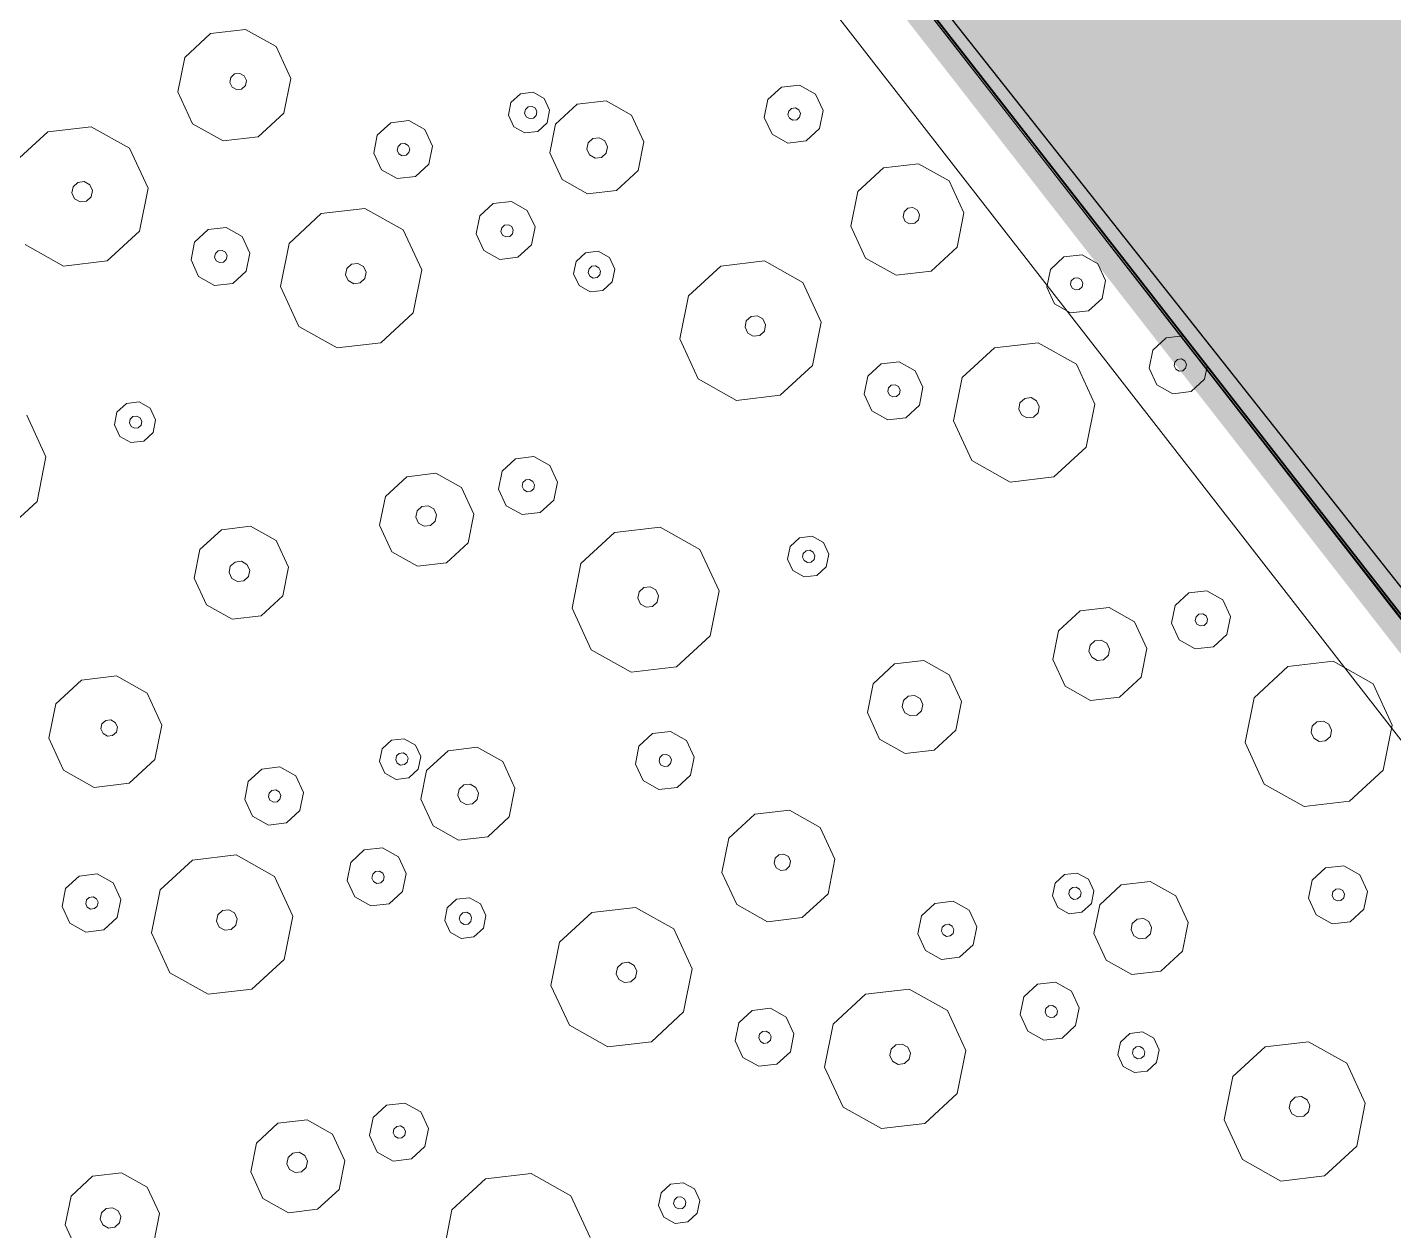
# Model space of a CAD drawing. Header units: metres. Extents: x -2858 to 512, y -1995 to 1252.
# Drawn here: x -542.13 to -538.44, y 381.156 to 384.406 of the extents above; entities that cross this region are included whole.
import ezdxf
from ezdxf.lldxf.tags import DXFTag

# ---------------------------------------------------------------- set-up
doc = ezdxf.new("R2010")
doc.units = ezdxf.units.M
for name, color, linetype in [('Calque commun', 7, 'Continuous'), ('Calque11', 7, 'Continuous'), ('Calque17', 7, 'Continuous')]:
    doc.layers.add(name, color=color, linetype=linetype)
tags = doc.linetypes.add('DASHDOT2', pattern=[0.5, 0.25, -0.125, 0, -0.125]).pattern_tags.tags
tags[10:11] = [DXFTag(74, 4), DXFTag(75, 0), DXFTag(340, '0'), DXFTag(46, 1.0), DXFTag(50, 0.0), DXFTag(44, 0.0), DXFTag(45, 0.0)]
tags[8:9] = [DXFTag(74, 4), DXFTag(75, 0), DXFTag(340, '0'), DXFTag(46, 1.0), DXFTag(50, 0.0), DXFTag(44, 0.0), DXFTag(45, 0.0)]
tags[6:7] = [DXFTag(74, 4), DXFTag(75, 0), DXFTag(340, '0'), DXFTag(46, 1.0), DXFTag(50, 0.0), DXFTag(44, 0.0), DXFTag(45, 0.0)]
tags[4:5] = [DXFTag(74, 4), DXFTag(75, 0), DXFTag(340, '0'), DXFTag(46, 1.0), DXFTag(50, 0.0), DXFTag(44, 0.0), DXFTag(45, 0.0)]
tags = doc.linetypes.add('HIDDENX2', pattern=[0.75, 0.5, -0.25]).pattern_tags.tags
tags[6:7] = [DXFTag(74, 4), DXFTag(75, 0), DXFTag(340, '0'), DXFTag(46, 1.0), DXFTag(50, 0.0), DXFTag(44, 0.0), DXFTag(45, 0.0)]
tags[4:5] = [DXFTag(74, 4), DXFTag(75, 0), DXFTag(340, '0'), DXFTag(46, 1.0), DXFTag(50, 0.0), DXFTag(44, 0.0), DXFTag(45, 0.0)]

# ---------------------------------------------------------------- blocks, each defined once
blk = doc.blocks.new('geometrebondepartleger')
at = {"layer": 'Calque commun', "color": 10, "linetype": 'DASHDOT2', "lineweight": 18, "flags": 128}
blk.add_lwpolyline([(45.2867, 98.0868), (42.9361, 93.8756), (22.4919, 69.3549), (46.896, 54.8213), (60.0219, 76.4824), (130.1549, 64.2531), (145.3143, 148.376), (109.3485, 154.881), (91.263, 130.1164), (87.3779, 124.8321), (86.3313, 123.2789), (83.8109, 118.8118), (74.9183, 102.5858), (72.6157, 98.3586), (63.0649, 85.9136), (45.1583, 97.9611)], close=True, dxfattribs=at)
at = {"layer": 'Calque11', "color": 7, "linetype": 'Continuous', "lineweight": 9}
blk.add_polyline3d([(125.0277, 35.9078, 79), (133.3383, 81.851, 79), (145.3136, 148.3761, 79)], dxfattribs=at)
at = {"layer": 'Calque17', "color": 1, "linetype": 'Continuous', "lineweight": 9}
for points in [[(125.174, 36.6886, 79), (126.5286, 44.1348, 79), (125.0378, 35.9435, 79), (126.4161, 43.4883, 79), (128.681, 56.0642, 79), (129.9759, 63.1341, 79), (132.1933, 75.6042, 79), (133.3383, 81.851, 79), (135.2222, 92.3412, 79), (136.4776, 99.3268, 79), (138.1727, 108.7115, 79), (140.4846, 121.4626, 79), (141.0933, 124.9318, 79)], [(125.3707, 36.6528, 79), (126.7254, 44.0992, 79), (125.2346, 35.9078, 79), (126.6129, 43.4526, 79), (128.8778, 56.0285, 79), (130.1727, 63.0986, 79), (132.3901, 75.5687, 79), (133.5351, 81.8153, 79), (135.4191, 92.3058, 79), (136.6745, 99.2914, 79), (138.3695, 108.676, 79), (140.6815, 121.4274, 79), (141.2903, 124.8972, 79)]]:
    blk.add_polyline3d(points, dxfattribs=at)
blk = doc.blocks.new('pattern')
at = {"layer": 'Calque commun', "color": 54, "linetype": 'Continuous', "lineweight": 9}
for p, q in [((69.4401, 100.7307), (69.5423, 100.7911)), ((69.5423, 100.7911), (69.6604, 100.7798)), ((69.6604, 100.7798), (69.7493, 100.7013)), ((69.3929, 100.6219), (69.4401, 100.7307)), ((69.7493, 100.7013), (69.7751, 100.5855)), ((69.4187, 100.5061), (69.3929, 100.6219)), ((69.5381, 100.6077), (69.545, 100.6235)), ((69.5419, 100.5908), (69.5381, 100.6077)), ((69.545, 100.6235), (69.5599, 100.6323)), ((69.5599, 100.6323), (69.5772, 100.6307)), ((69.5772, 100.6307), (69.5901, 100.6192)), ((69.5939, 100.6024), (69.587, 100.5865)), ((69.5901, 100.6192), (69.5939, 100.6024)), ((69.5549, 100.5793), (69.5419, 100.5908)), ((69.5721, 100.5777), (69.5549, 100.5793)), ((69.587, 100.5865), (69.5721, 100.5777)), ((69.7751, 100.5855), (69.7279, 100.4766)), ((69.5076, 100.4275), (69.4187, 100.5061)), ((69.7279, 100.4766), (69.6257, 100.4163)), ((69.6257, 100.4163), (69.5076, 100.4275)), ((69.0104, 100.3534), (69.053, 100.3785)), ((69.053, 100.3785), (69.1022, 100.3738)), ((68.9907, 100.308), (69.0104, 100.3534)), ((69.1022, 100.3738), (69.1393, 100.3411)), ((69.1393, 100.3411), (69.15, 100.2928)), ((69.0015, 100.2598), (68.9907, 100.308)), ((69.0529, 100.3029), (69.0571, 100.3124)), ((69.0552, 100.2928), (69.0529, 100.3029)), ((69.0571, 100.3124), (69.066, 100.3177)), ((69.066, 100.3177), (69.0763, 100.3167)), ((69.0763, 100.3167), (69.0841, 100.3098)), ((69.0841, 100.3098), (69.0864, 100.2997)), ((69.063, 100.2859), (69.0552, 100.2928)), ((69.0733, 100.2849), (69.063, 100.2859)), ((69.0823, 100.2902), (69.0733, 100.2849)), ((69.0864, 100.2997), (69.0823, 100.2902)), ((69.15, 100.2928), (69.1304, 100.2475)), ((69.0386, 100.227), (69.0015, 100.2598)), ((69.1304, 100.2475), (69.0878, 100.2223)), ((69.7047, 100.2198), (69.7345, 100.2374)), ((69.7345, 100.2374), (69.769, 100.2341)), ((69.769, 100.2341), (69.7949, 100.2112)), ((69.0878, 100.2223), (69.0386, 100.227)), ((69.691, 100.1881), (69.7047, 100.2198)), ((69.7304, 100.1853), (69.7345, 100.1948)), ((69.7345, 100.1948), (69.7435, 100.2001)), ((69.7435, 100.2001), (69.7538, 100.1991)), ((69.7538, 100.1991), (69.7616, 100.1922)), ((69.7616, 100.1922), (69.7639, 100.1821)), ((69.7949, 100.2112), (69.8025, 100.1774)), ((68.6314, 100.1042), (68.7378, 100.167)), ((68.7378, 100.167), (68.8609, 100.1553)), ((68.8609, 100.1553), (68.9535, 100.0735)), ((69.6985, 100.1543), (69.691, 100.1881)), ((69.7244, 100.1314), (69.6985, 100.1543)), ((69.7327, 100.1752), (69.7304, 100.1853)), ((69.7404, 100.1683), (69.7327, 100.1752)), ((69.7508, 100.1673), (69.7404, 100.1683)), ((69.7597, 100.1726), (69.7508, 100.1673)), ((69.7639, 100.1821), (69.7597, 100.1726)), ((69.8025, 100.1774), (69.7887, 100.1457)), ((69.7589, 100.1281), (69.7244, 100.1314)), ((69.7887, 100.1457), (69.7589, 100.1281)), ((68.5822, 99.9908), (68.6314, 100.1042)), ((69.396, 100.0488), (69.4641, 100.089)), ((69.4641, 100.089), (69.5429, 100.0815)), ((69.5429, 100.0815), (69.6022, 100.0291)), ((68.9535, 100.0735), (68.9804, 99.9529)), ((69.3645, 99.9762), (69.396, 100.0488)), ((69.6022, 100.0291), (69.6194, 99.9519)), ((69.7637, 99.9831), (69.8063, 100.0083)), ((69.8063, 100.0083), (69.8555, 100.0036)), ((68.6091, 99.8701), (68.5822, 99.9908)), ((68.7434, 99.9751), (68.7503, 99.9909)), ((68.7472, 99.9582), (68.7434, 99.9751)), ((68.7503, 99.9909), (68.7652, 99.9997)), ((68.7652, 99.9997), (68.7824, 99.9981)), ((68.7824, 99.9981), (68.7954, 99.9866)), ((68.7992, 99.9697), (68.7923, 99.9539)), ((68.7954, 99.9866), (68.7992, 99.9697)), ((69.3817, 99.899), (69.3645, 99.9762)), ((69.4648, 99.9685), (69.4716, 99.9844)), ((69.4716, 99.9844), (69.4866, 99.9932)), ((69.4866, 99.9932), (69.5038, 99.9915)), ((69.5038, 99.9915), (69.5168, 99.9801)), ((69.5168, 99.9801), (69.5205, 99.9632)), ((69.7441, 99.9378), (69.7637, 99.9831)), ((69.8555, 100.0036), (69.8926, 99.9708)), ((69.8926, 99.9708), (69.9033, 99.9226)), ((68.7602, 99.9467), (68.7472, 99.9582)), ((68.7774, 99.9451), (68.7602, 99.9467)), ((68.7923, 99.9539), (68.7774, 99.9451)), ((68.9804, 99.9529), (68.9312, 99.8394)), ((69.4685, 99.9516), (69.4648, 99.9685)), ((69.4815, 99.9402), (69.4685, 99.9516)), ((69.4987, 99.9385), (69.4815, 99.9402)), ((69.5136, 99.9473), (69.4987, 99.9385)), ((69.5205, 99.9632), (69.5136, 99.9473)), ((69.6194, 99.9519), (69.5879, 99.8793)), ((69.7548, 99.8895), (69.7441, 99.9378)), ((69.805, 99.9356), (69.8091, 99.9451)), ((69.8072, 99.9254), (69.805, 99.9356)), ((69.8091, 99.9451), (69.818, 99.9504)), ((69.818, 99.9504), (69.8284, 99.9494)), ((69.8284, 99.9494), (69.8362, 99.9425)), ((69.8362, 99.9425), (69.8384, 99.9324)), ((69.441, 99.8466), (69.3817, 99.899)), ((69.815, 99.9186), (69.8072, 99.9254)), ((69.8253, 99.9176), (69.815, 99.9186)), ((69.8343, 99.9229), (69.8253, 99.9176)), ((69.8384, 99.9324), (69.8343, 99.9229)), ((69.9033, 99.9226), (69.8837, 99.8772)), ((68.7017, 99.7883), (68.6091, 99.8701)), ((69.5879, 99.8793), (69.5198, 99.8391)), ((69.7919, 99.8568), (69.7548, 99.8895)), ((69.8837, 99.8772), (69.8411, 99.8521)), ((70.0541, 99.8323), (70.1563, 99.8927)), ((70.1563, 99.8927), (70.2744, 99.8814)), ((70.2744, 99.8814), (70.3634, 99.8029)), ((68.9312, 99.8394), (68.8248, 99.7766)), ((69.5198, 99.8391), (69.441, 99.8466)), ((69.8411, 99.8521), (69.7919, 99.8568)), ((70.0069, 99.7235), (70.0541, 99.8323)), ((68.8248, 99.7766), (68.7017, 99.7883)), ((69.4886, 99.7705), (69.5023, 99.8023)), ((69.5023, 99.8023), (69.5321, 99.8199)), ((69.5283, 99.7797), (69.5373, 99.785)), ((69.5321, 99.8199), (69.5666, 99.8166)), ((69.5373, 99.785), (69.5476, 99.784)), ((69.5666, 99.8166), (69.5925, 99.7937)), ((69.5925, 99.7937), (69.6001, 99.7599)), ((70.3634, 99.8029), (70.3892, 99.687)), ((69.4961, 99.7367), (69.4886, 99.7705)), ((69.5242, 99.7702), (69.5283, 99.7797)), ((69.5265, 99.76), (69.5242, 99.7702)), ((69.5343, 99.7532), (69.5265, 99.76)), ((69.5446, 99.7522), (69.5343, 99.7532)), ((69.5535, 99.7574), (69.5446, 99.7522)), ((69.5476, 99.784), (69.5554, 99.7771)), ((69.5577, 99.767), (69.5535, 99.7574)), ((69.5554, 99.7771), (69.5577, 99.767)), ((69.6001, 99.7599), (69.5863, 99.7282)), ((69.522, 99.7138), (69.4961, 99.7367)), ((69.5565, 99.7106), (69.522, 99.7138)), ((69.5863, 99.7282), (69.5565, 99.7106)), ((70.0327, 99.6076), (70.0069, 99.7235)), ((70.1522, 99.7093), (70.1591, 99.7251)), ((70.1591, 99.7251), (70.174, 99.7339)), ((70.174, 99.7339), (70.1912, 99.7323)), ((70.1912, 99.7323), (70.2042, 99.7208)), ((70.2042, 99.7208), (70.2079, 99.7039)), ((70.156, 99.6924), (70.1522, 99.7093)), ((70.1689, 99.6809), (70.156, 99.6924)), ((70.1861, 99.6793), (70.1689, 99.6809)), ((70.2011, 99.6881), (70.1861, 99.6793)), ((70.2079, 99.7039), (70.2011, 99.6881)), ((70.3892, 99.687), (70.342, 99.5782)), ((69.7857, 99.6313), (69.8282, 99.6564)), ((69.8282, 99.6564), (69.8774, 99.6517)), ((69.8774, 99.6517), (69.9145, 99.619)), ((68.7038, 99.5826), (68.7463, 99.6078)), ((68.7463, 99.6078), (68.7956, 99.6031)), ((68.7956, 99.6031), (68.8326, 99.5704)), ((69.766, 99.5859), (69.7857, 99.6313)), ((69.9145, 99.619), (69.9253, 99.5707)), ((70.1217, 99.5291), (70.0327, 99.6076)), ((68.6841, 99.5373), (68.7038, 99.5826)), ((68.8326, 99.5704), (68.8434, 99.5221)), ((69.7767, 99.5377), (69.766, 99.5859)), ((69.8282, 99.5808), (69.8323, 99.5903)), ((69.8304, 99.5707), (69.8282, 99.5808)), ((69.8382, 99.5638), (69.8304, 99.5707)), ((69.8323, 99.5903), (69.8413, 99.5956)), ((69.8486, 99.5628), (69.8382, 99.5638)), ((69.8413, 99.5956), (69.8516, 99.5946)), ((69.8575, 99.5681), (69.8486, 99.5628)), ((69.8516, 99.5946), (69.8594, 99.5877)), ((69.8616, 99.5776), (69.8575, 99.5681)), ((69.8594, 99.5877), (69.8616, 99.5776)), ((69.9253, 99.5707), (69.9056, 99.5254)), ((70.342, 99.5782), (70.2398, 99.5178)), ((70.8216, 99.5356), (70.8353, 99.5674)), ((70.8353, 99.5674), (70.8652, 99.585)), ((70.8652, 99.585), (70.8996, 99.5817)), ((70.8996, 99.5817), (70.9255, 99.5588)), ((68.6949, 99.489), (68.6841, 99.5373)), ((68.7463, 99.5322), (68.7504, 99.5417)), ((68.7486, 99.522), (68.7463, 99.5322)), ((68.7504, 99.5417), (68.7594, 99.547)), ((68.7594, 99.547), (68.7697, 99.546)), ((68.7697, 99.546), (68.7775, 99.5391)), ((68.7797, 99.529), (68.7756, 99.5194)), ((68.7775, 99.5391), (68.7797, 99.529)), ((69.8138, 99.5049), (69.7767, 99.5377)), ((70.2398, 99.5178), (70.1217, 99.5291)), ((70.8291, 99.5018), (70.8216, 99.5356)), ((70.8594, 99.5328), (70.8635, 99.5423)), ((70.8616, 99.5226), (70.8594, 99.5328)), ((70.8635, 99.5423), (70.8724, 99.5476)), ((70.8724, 99.5476), (70.8828, 99.5466)), ((70.8828, 99.5466), (70.8905, 99.5397)), ((70.8928, 99.5296), (70.8887, 99.5201)), ((70.8905, 99.5397), (70.8928, 99.5296)), ((70.9255, 99.5588), (70.9331, 99.525)), ((68.7563, 99.5151), (68.7486, 99.522)), ((68.7667, 99.5142), (68.7563, 99.5151)), ((68.7756, 99.5194), (68.7667, 99.5142)), ((68.8434, 99.5221), (68.8237, 99.4767)), ((68.9188, 99.4723), (68.9869, 99.5125)), ((68.9869, 99.5125), (69.0657, 99.505)), ((69.0657, 99.505), (69.125, 99.4526)), ((69.863, 99.5002), (69.8138, 99.5049)), ((69.9056, 99.5254), (69.863, 99.5002)), ((70.855, 99.4789), (70.8291, 99.5018)), ((70.8694, 99.5158), (70.8616, 99.5226)), ((70.8797, 99.5148), (70.8694, 99.5158)), ((70.8887, 99.5201), (70.8797, 99.5148)), ((70.9193, 99.4932), (70.8895, 99.4756)), ((70.9331, 99.525), (70.9193, 99.4932)), ((68.7319, 99.4563), (68.6949, 99.489)), ((68.7811, 99.4516), (68.7319, 99.4563)), ((68.8237, 99.4767), (68.7811, 99.4516)), ((68.8874, 99.3997), (68.9188, 99.4723)), ((70.3103, 99.4109), (70.33, 99.4563)), ((70.33, 99.4563), (70.3725, 99.4814)), ((70.3725, 99.4814), (70.4218, 99.4768)), ((70.4218, 99.4768), (70.4588, 99.444)), ((70.8895, 99.4756), (70.855, 99.4789)), ((69.125, 99.4526), (69.1422, 99.3754)), ((70.3766, 99.4154), (70.3856, 99.4206)), ((70.3856, 99.4206), (70.3959, 99.4196)), ((70.3959, 99.4196), (70.4037, 99.4128)), ((70.4588, 99.444), (70.4696, 99.3958)), ((68.9046, 99.3225), (68.8874, 99.3997)), ((68.9803, 99.3823), (68.9872, 99.3982)), ((68.9841, 99.3654), (68.9803, 99.3823)), ((68.9872, 99.3982), (69.0021, 99.407)), ((69.0021, 99.407), (69.0194, 99.4054)), ((69.0194, 99.4054), (69.0323, 99.3939)), ((69.0323, 99.3939), (69.0361, 99.377)), ((70.321, 99.3627), (70.3103, 99.4109)), ((70.3725, 99.4058), (70.3766, 99.4154)), ((70.3747, 99.3957), (70.3725, 99.4058)), ((70.3825, 99.3888), (70.3747, 99.3957)), ((70.3929, 99.3878), (70.3825, 99.3888)), ((70.4018, 99.3931), (70.3929, 99.3878)), ((70.4059, 99.4026), (70.4018, 99.3931)), ((70.4037, 99.4128), (70.4059, 99.4026)), ((70.4696, 99.3958), (70.4499, 99.3504)), ((71.0579, 99.2996), (71.1071, 99.413)), ((68.9971, 99.354), (68.9841, 99.3654)), ((69.0143, 99.3523), (68.9971, 99.354)), ((69.0292, 99.3611), (69.0143, 99.3523)), ((69.0361, 99.377), (69.0292, 99.3611)), ((69.1422, 99.3754), (69.1107, 99.3028)), ((70.3581, 99.33), (70.321, 99.3627)), ((70.4499, 99.3504), (70.4073, 99.3253)), ((68.9639, 99.2701), (68.9046, 99.3225)), ((70.4073, 99.3253), (70.3581, 99.33)), ((69.0426, 99.2626), (68.9639, 99.2701)), ((69.1107, 99.3028), (69.0426, 99.2626)), ((69.905, 99.2243), (69.9868, 99.2726)), ((69.9868, 99.2726), (70.0813, 99.2636)), ((71.0848, 99.179), (71.0579, 99.2996)), ((69.3594, 99.1947), (69.4275, 99.2349)), ((69.4275, 99.2349), (69.5063, 99.2274)), ((70.0813, 99.2636), (70.1524, 99.2008)), ((69.3279, 99.1221), (69.3594, 99.1947)), ((69.5063, 99.2274), (69.5656, 99.1751)), ((69.8673, 99.1372), (69.905, 99.2243)), ((70.1524, 99.2008), (70.1731, 99.1081)), ((70.3826, 99.1344), (70.4847, 99.1947)), ((70.4847, 99.1947), (70.6029, 99.1835)), ((69.5656, 99.1751), (69.5828, 99.0978)), ((70.6029, 99.1835), (70.6918, 99.1049)), ((71.1774, 99.0972), (71.0848, 99.179)), ((69.3451, 99.0449), (69.3279, 99.1221)), ((69.4284, 99.1063), (69.4352, 99.1221)), ((69.4352, 99.1221), (69.4501, 99.1309)), ((69.4501, 99.1309), (69.4674, 99.1293)), ((69.4674, 99.1293), (69.4803, 99.1179)), ((69.8879, 99.0446), (69.8673, 99.1372)), ((69.9835, 99.1259), (69.989, 99.1386)), ((69.9865, 99.1123), (69.9835, 99.1259)), ((69.989, 99.1386), (70.0009, 99.1456)), ((70.0009, 99.1456), (70.0147, 99.1443)), ((70.0147, 99.1443), (70.0251, 99.1351)), ((70.0281, 99.1216), (70.0226, 99.1089)), ((70.0251, 99.1351), (70.0281, 99.1216)), ((70.3354, 99.0255), (70.3826, 99.1344)), ((71.4069, 99.1483), (71.3005, 99.0854)), ((68.2434, 99.0855), (68.2731, 99.1031)), ((68.2731, 99.1031), (68.3223, 99.0984)), ((68.3223, 99.0984), (68.3594, 99.0657)), ((69.4321, 99.0894), (69.4284, 99.1063)), ((69.4451, 99.0779), (69.4321, 99.0894)), ((69.4772, 99.0851), (69.4623, 99.0763)), ((69.4841, 99.101), (69.4772, 99.0851)), ((69.4803, 99.1179), (69.4841, 99.101)), ((69.5828, 99.0978), (69.5513, 99.0253)), ((69.9969, 99.1032), (69.9865, 99.1123)), ((70.0107, 99.1019), (69.9969, 99.1032)), ((70.0226, 99.1089), (70.0107, 99.1019)), ((70.1731, 99.1081), (70.1353, 99.021)), ((70.6918, 99.1049), (70.7176, 98.9891)), ((71.3005, 99.0854), (71.1774, 99.0972)), ((68.3594, 99.0657), (68.3702, 99.0174)), ((69.4623, 99.0763), (69.4451, 99.0779)), ((68.2718, 99.0304), (68.2759, 99.0399)), ((68.274, 99.0202), (68.2718, 99.0304)), ((68.2818, 99.0134), (68.274, 99.0202)), ((68.2759, 99.0399), (68.2849, 99.0452)), ((68.2922, 99.0124), (68.2818, 99.0134)), ((68.2849, 99.0452), (68.2952, 99.0442)), ((68.3011, 99.0177), (68.2922, 99.0124)), ((68.2952, 99.0442), (68.303, 99.0373)), ((68.3052, 99.0272), (68.3011, 99.0177)), ((68.303, 99.0373), (68.3052, 99.0272)), ((68.3702, 99.0174), (68.3505, 98.972)), ((69.4044, 98.9925), (69.3451, 99.0449)), ((69.5513, 99.0253), (69.4832, 98.985)), ((69.9591, 98.9817), (69.8879, 99.0446)), ((70.1353, 99.021), (70.0536, 98.9727)), ((70.3612, 98.9097), (70.3354, 99.0255)), ((70.4806, 99.0113), (70.4875, 99.0272)), ((70.4844, 98.9944), (70.4806, 99.0113)), ((70.4875, 99.0272), (70.5024, 99.036)), ((70.5024, 99.036), (70.5197, 99.0343)), ((70.5197, 99.0343), (70.5326, 99.0229)), ((70.5326, 99.0229), (70.5364, 99.006)), ((68.2587, 98.9516), (68.2247, 98.9816)), ((68.5209, 98.9271), (68.6231, 98.9875)), ((68.6231, 98.9875), (68.7412, 98.9762)), ((68.7412, 98.9762), (68.8302, 98.8977)), ((69.4832, 98.985), (69.4044, 98.9925)), ((70.0536, 98.9727), (69.9591, 98.9817)), ((70.4974, 98.983), (70.4844, 98.9944)), ((70.5146, 98.9813), (70.4974, 98.983)), ((70.5295, 98.9901), (70.5146, 98.9813)), ((70.5364, 99.006), (70.5295, 98.9901)), ((70.7176, 98.9891), (70.6704, 98.8802)), ((68.3079, 98.9469), (68.2587, 98.9516)), ((68.3505, 98.972), (68.3079, 98.9469)), ((68.4737, 98.8183), (68.5209, 98.9271)), ((70.4501, 98.8312), (70.3612, 98.9097)), ((71.1794, 98.8915), (71.222, 98.9166)), ((71.222, 98.9166), (71.2712, 98.9119)), ((71.2712, 98.9119), (71.3083, 98.8792)), ((68.8302, 98.8977), (68.856, 98.7819)), ((70.6704, 98.8802), (70.5682, 98.8199)), ((71.1598, 98.8461), (71.1794, 98.8915)), ((71.3083, 98.8792), (71.3191, 98.8309)), ((68.6259, 98.8199), (68.6408, 98.8287)), ((68.6408, 98.8287), (68.658, 98.8271)), ((68.658, 98.8271), (68.671, 98.8156)), ((70.5682, 98.8199), (70.4501, 98.8312)), ((71.1705, 98.7978), (71.1598, 98.8461)), ((71.222, 98.841), (71.2261, 98.8505)), ((71.2242, 98.8308), (71.222, 98.841)), ((71.232, 98.824), (71.2242, 98.8308)), ((71.2261, 98.8505), (71.235, 98.8558)), ((71.235, 98.8558), (71.2454, 98.8548)), ((71.2513, 98.8283), (71.2423, 98.823)), ((71.2454, 98.8548), (71.2532, 98.8479)), ((71.2554, 98.8378), (71.2513, 98.8283)), ((71.2532, 98.8479), (71.2554, 98.8378)), ((71.3191, 98.8309), (71.2994, 98.7856)), ((68.4995, 98.7024), (68.4737, 98.8183)), ((68.619, 98.8041), (68.6259, 98.8199)), ((68.6228, 98.7872), (68.619, 98.8041)), ((68.6748, 98.7987), (68.6679, 98.7829)), ((68.671, 98.8156), (68.6748, 98.7987)), ((71.2076, 98.7651), (71.1705, 98.7978)), ((71.2423, 98.823), (71.232, 98.824)), ((71.3945, 98.7811), (71.4626, 98.8213)), ((71.4626, 98.8213), (71.5414, 98.8138)), ((71.5414, 98.8138), (71.6007, 98.7615)), ((68.6357, 98.7757), (68.6228, 98.7872)), ((68.653, 98.7741), (68.6357, 98.7757)), ((68.6679, 98.7829), (68.653, 98.7741)), ((68.856, 98.7819), (68.8088, 98.673)), ((69.9332, 98.7117), (69.9529, 98.757)), ((69.9529, 98.757), (69.9955, 98.7822)), ((69.9955, 98.7822), (70.0447, 98.7775)), ((70.0447, 98.7775), (70.0818, 98.7447)), ((71.2568, 98.7604), (71.2076, 98.7651)), ((71.2994, 98.7856), (71.2568, 98.7604)), ((71.363, 98.7085), (71.3945, 98.7811)), ((71.6007, 98.7615), (71.6179, 98.6842)), ((68.2328, 98.6807), (68.2525, 98.7261)), ((68.2525, 98.7261), (68.2951, 98.7512)), ((68.2951, 98.7512), (68.3443, 98.7465)), ((68.3443, 98.7465), (68.3813, 98.7138)), ((69.9954, 98.7065), (69.9996, 98.7161)), ((69.9996, 98.7161), (70.0085, 98.7213)), ((70.0085, 98.7213), (70.0188, 98.7204)), ((70.0188, 98.7204), (70.0266, 98.7135)), ((70.0818, 98.7447), (70.0925, 98.6965)), ((71.4629, 98.707), (71.4778, 98.7158)), ((71.4778, 98.7158), (71.495, 98.7142)), ((68.2436, 98.6325), (68.2328, 98.6807)), ((68.295, 98.6756), (68.2991, 98.6851)), ((68.2991, 98.6851), (68.3081, 98.6904)), ((68.3081, 98.6904), (68.3184, 98.6894)), ((68.3184, 98.6894), (68.3262, 98.6825)), ((68.3262, 98.6825), (68.3285, 98.6724)), ((68.3813, 98.7138), (68.3921, 98.6656)), ((68.5885, 98.6239), (68.4995, 98.7024)), ((69.3022, 98.6622), (69.332, 98.6798)), ((69.332, 98.6798), (69.3664, 98.6765)), ((69.944, 98.6634), (69.9332, 98.7117)), ((69.9977, 98.6964), (69.9954, 98.7065)), ((70.0055, 98.6895), (69.9977, 98.6964)), ((70.0158, 98.6885), (70.0055, 98.6895)), ((70.0248, 98.6938), (70.0158, 98.6885)), ((70.0289, 98.7033), (70.0248, 98.6938)), ((70.0266, 98.7135), (70.0289, 98.7033)), ((70.0925, 98.6965), (70.0729, 98.6511)), ((71.3802, 98.6313), (71.363, 98.7085)), ((71.456, 98.6912), (71.4629, 98.707)), ((71.4598, 98.6743), (71.456, 98.6912)), ((71.495, 98.7142), (71.508, 98.7027)), ((71.5118, 98.6858), (71.5049, 98.67)), ((71.508, 98.7027), (71.5118, 98.6858)), ((71.6179, 98.6842), (71.5864, 98.6117)), ((68.2973, 98.6655), (68.295, 98.6756)), ((68.305, 98.6586), (68.2973, 98.6655)), ((68.3154, 98.6576), (68.305, 98.6586)), ((68.3243, 98.6629), (68.3154, 98.6576)), ((68.3285, 98.6724), (68.3243, 98.6629)), ((68.3921, 98.6656), (68.3724, 98.6202)), ((68.8088, 98.673), (68.7066, 98.6126)), ((69.2884, 98.6304), (69.3022, 98.6622)), ((69.3303, 98.6371), (69.3392, 98.6424)), ((69.3392, 98.6424), (69.3496, 98.6414)), ((69.3496, 98.6414), (69.3574, 98.6345)), ((69.3664, 98.6765), (69.3924, 98.6536)), ((69.3924, 98.6536), (69.3999, 98.6198)), ((69.9811, 98.6307), (69.944, 98.6634)), ((70.0729, 98.6511), (70.0303, 98.626)), ((70.6472, 98.6234), (70.677, 98.641)), ((70.677, 98.641), (70.7115, 98.6378)), ((71.4728, 98.6628), (71.4598, 98.6743)), ((71.49, 98.6612), (71.4728, 98.6628)), ((71.5049, 98.67), (71.49, 98.6612)), ((68.2806, 98.5997), (68.2436, 98.6325)), ((68.3724, 98.6202), (68.3298, 98.595)), ((68.7066, 98.6126), (68.5885, 98.6239)), ((69.2959, 98.5966), (69.2884, 98.6304)), ((69.3262, 98.6276), (69.3303, 98.6371)), ((69.3284, 98.6174), (69.3262, 98.6276)), ((69.3362, 98.6106), (69.3284, 98.6174)), ((69.3466, 98.6096), (69.3362, 98.6106)), ((69.3555, 98.6149), (69.3466, 98.6096)), ((69.3596, 98.6244), (69.3555, 98.6149)), ((69.3574, 98.6345), (69.3596, 98.6244)), ((69.3999, 98.6198), (69.3861, 98.5881)), ((70.0303, 98.626), (69.9811, 98.6307)), ((70.6335, 98.5917), (70.6472, 98.6234)), ((70.7115, 98.6378), (70.7374, 98.6149)), ((70.7374, 98.6149), (70.745, 98.5811)), ((71.4395, 98.5789), (71.3802, 98.6313)), ((71.5864, 98.6117), (71.5183, 98.5714)), ((68.3298, 98.595), (68.2806, 98.5997)), ((68.7968, 98.5511), (68.8394, 98.5763)), ((68.8394, 98.5763), (68.8886, 98.5716)), ((68.8886, 98.5716), (68.9257, 98.5388)), ((69.3219, 98.5737), (69.2959, 98.5966)), ((69.3563, 98.5704), (69.3219, 98.5737)), ((69.3861, 98.5881), (69.3563, 98.5704)), ((69.5739, 98.5078), (69.6803, 98.5707)), ((69.6803, 98.5707), (69.8034, 98.559)), ((70.641, 98.5579), (70.6335, 98.5917)), ((70.6729, 98.5889), (70.677, 98.5985)), ((70.6752, 98.5788), (70.6729, 98.5889)), ((70.6829, 98.5719), (70.6752, 98.5788)), ((70.677, 98.5985), (70.686, 98.6037)), ((70.6933, 98.571), (70.6829, 98.5719)), ((70.686, 98.6037), (70.6963, 98.6028)), ((70.7022, 98.5762), (70.6933, 98.571)), ((70.6963, 98.6028), (70.7041, 98.5959)), ((70.7064, 98.5858), (70.7022, 98.5762)), ((70.7041, 98.5959), (70.7064, 98.5858)), ((70.745, 98.5811), (70.7312, 98.5493)), ((71.5183, 98.5714), (71.4395, 98.5789)), ((68.7771, 98.5058), (68.7968, 98.5511)), ((68.9257, 98.5388), (68.9364, 98.4906)), ((69.8034, 98.559), (69.896, 98.4771)), ((70.6669, 98.535), (70.641, 98.5579)), ((70.7014, 98.5317), (70.6669, 98.535)), ((70.7312, 98.5493), (70.7014, 98.5317)), ((71.8351, 98.5035), (71.9032, 98.5438)), ((68.7879, 98.4575), (68.7771, 98.5058)), ((68.8393, 98.5006), (68.8435, 98.5102)), ((68.8416, 98.4905), (68.8393, 98.5006)), ((68.8435, 98.5102), (68.8524, 98.5154)), ((68.8524, 98.5154), (68.8627, 98.5145)), ((68.8627, 98.5145), (68.8705, 98.5076)), ((68.8728, 98.4974), (68.8686, 98.4879)), ((68.8705, 98.5076), (68.8728, 98.4974)), ((69.5247, 98.3944), (69.5739, 98.5078)), ((71.8036, 98.431), (71.8351, 98.5035)), ((68.8249, 98.4248), (68.7879, 98.4575)), ((68.8494, 98.4836), (68.8416, 98.4905)), ((68.8597, 98.4826), (68.8494, 98.4836)), ((68.8686, 98.4879), (68.8597, 98.4826)), ((68.9364, 98.4906), (68.9167, 98.4452)), ((69.896, 98.4771), (69.9229, 98.3565)), ((70.3385, 98.4524), (70.4066, 98.4926)), ((70.4066, 98.4926), (70.4854, 98.4851)), ((70.4854, 98.4851), (70.5447, 98.4328)), ((68.8742, 98.4201), (68.8249, 98.4248)), ((68.9167, 98.4452), (68.8742, 98.4201)), ((70.307, 98.3798), (70.3385, 98.4524)), ((70.5447, 98.4328), (70.5619, 98.3555)), ((71.8208, 98.3537), (71.8036, 98.431)), ((71.904, 98.4151), (71.9109, 98.431)), ((71.9109, 98.431), (71.9258, 98.4398)), ((71.9258, 98.4398), (71.943, 98.4381)), ((71.943, 98.4381), (71.956, 98.4267)), ((71.956, 98.4267), (71.9598, 98.4098)), ((69.5516, 98.2738), (69.5247, 98.3944)), ((69.6859, 98.3787), (69.6928, 98.3946)), ((69.6928, 98.3946), (69.7077, 98.4034)), ((69.7077, 98.4034), (69.7249, 98.4017)), ((69.7249, 98.4017), (69.7379, 98.3903)), ((69.7379, 98.3903), (69.7417, 98.3734)), ((70.4073, 98.3721), (70.4142, 98.388)), ((70.4142, 98.388), (70.4291, 98.3968)), ((70.4291, 98.3968), (70.4463, 98.3952)), ((70.4463, 98.3952), (70.4593, 98.3837)), ((70.4593, 98.3837), (70.463, 98.3668)), ((70.6866, 98.3414), (70.7062, 98.3868)), ((70.7062, 98.3868), (70.7488, 98.4119)), ((70.7488, 98.4119), (70.798, 98.4072)), ((70.798, 98.4072), (70.8351, 98.3745)), ((71.9078, 98.3982), (71.904, 98.4151)), ((71.9208, 98.3868), (71.9078, 98.3982)), ((71.938, 98.3851), (71.9208, 98.3868)), ((71.9529, 98.3939), (71.938, 98.3851)), ((71.9598, 98.4098), (71.9529, 98.3939)), ((72.0584, 98.4067), (72.027, 98.3341)), ((68.3719, 98.3191), (68.4536, 98.3674)), ((68.4536, 98.3674), (68.5481, 98.3584)), ((68.5481, 98.3584), (68.6193, 98.2956)), ((69.6897, 98.3618), (69.6859, 98.3787)), ((69.7027, 98.3504), (69.6897, 98.3618)), ((69.7199, 98.3487), (69.7027, 98.3504)), ((69.7348, 98.3575), (69.7199, 98.3487)), ((69.7417, 98.3734), (69.7348, 98.3575)), ((69.9229, 98.3565), (69.8737, 98.2431)), ((70.3242, 98.3026), (70.307, 98.3798)), ((70.411, 98.3552), (70.4073, 98.3721)), ((70.424, 98.3438), (70.411, 98.3552)), ((70.4561, 98.351), (70.4412, 98.3422)), ((70.463, 98.3668), (70.4561, 98.351)), ((70.5619, 98.3555), (70.5304, 98.283)), ((70.7475, 98.3392), (70.7516, 98.3487)), ((70.7516, 98.3487), (70.7605, 98.354)), ((70.7605, 98.354), (70.7709, 98.353)), ((70.7709, 98.353), (70.7786, 98.3462)), ((70.7786, 98.3462), (70.7809, 98.336)), ((70.8351, 98.3745), (70.8458, 98.3262)), ((71.8801, 98.3014), (71.8208, 98.3537)), ((68.3341, 98.232), (68.3719, 98.3191)), ((70.4412, 98.3422), (70.424, 98.3438)), ((70.6973, 98.2931), (70.6866, 98.3414)), ((70.7497, 98.3291), (70.7475, 98.3392)), ((70.7575, 98.3222), (70.7497, 98.3291)), ((70.7678, 98.3212), (70.7575, 98.3222)), ((70.7768, 98.3265), (70.7678, 98.3212)), ((70.7809, 98.336), (70.7768, 98.3265)), ((70.8458, 98.3262), (70.8262, 98.2809)), ((72.027, 98.3341), (71.9589, 98.2939)), ((68.6193, 98.2956), (68.6399, 98.2029)), ((68.8494, 98.2292), (68.9516, 98.2895)), ((68.9516, 98.2895), (69.0697, 98.2783)), ((69.0697, 98.2783), (69.1587, 98.1997)), ((69.6442, 98.192), (69.5516, 98.2738)), ((70.3835, 98.2503), (70.3242, 98.3026)), ((70.5304, 98.283), (70.4623, 98.2427)), ((70.7344, 98.2604), (70.6973, 98.2931)), ((70.8262, 98.2809), (70.7836, 98.2557)), ((70.9966, 98.236), (71.0988, 98.2963)), ((71.0988, 98.2963), (71.2169, 98.285)), ((71.2169, 98.285), (71.3059, 98.2065)), ((71.9589, 98.2939), (71.8801, 98.3014)), ((68.4558, 98.2334), (68.4678, 98.2404)), ((68.4678, 98.2404), (68.4815, 98.2391)), ((68.4815, 98.2391), (68.4919, 98.2299)), ((69.8737, 98.2431), (69.7673, 98.1802)), ((70.4623, 98.2427), (70.3835, 98.2503)), ((70.7836, 98.2557), (70.7344, 98.2604)), ((70.9494, 98.1271), (70.9966, 98.236)), ((68.3547, 98.1394), (68.3341, 98.232)), ((68.4503, 98.2207), (68.4558, 98.2334)), ((68.4533, 98.2071), (68.4503, 98.2207)), ((68.4637, 98.198), (68.4533, 98.2071)), ((68.4894, 98.2037), (68.4775, 98.1967)), ((68.4949, 98.2164), (68.4894, 98.2037)), ((68.4919, 98.2299), (68.4949, 98.2164)), ((68.6399, 98.2029), (68.6021, 98.1158)), ((68.8022, 98.1203), (68.8494, 98.2292)), ((69.1587, 98.1997), (69.1845, 98.0839)), ((70.4311, 98.1742), (70.4448, 98.2059)), ((70.4448, 98.2059), (70.4746, 98.2235)), ((70.4746, 98.2235), (70.5091, 98.2202)), ((70.5091, 98.2202), (70.535, 98.1973)), ((71.3059, 98.2065), (71.3317, 98.0907)), ((68.4775, 98.1967), (68.4637, 98.198)), ((69.7673, 98.1802), (69.6442, 98.192)), ((70.4386, 98.1404), (70.4311, 98.1742)), ((70.4667, 98.1738), (70.4708, 98.1833)), ((70.469, 98.1637), (70.4667, 98.1738)), ((70.4768, 98.1568), (70.469, 98.1637)), ((70.4708, 98.1833), (70.4798, 98.1886)), ((70.4798, 98.1886), (70.4901, 98.1876)), ((70.4901, 98.1876), (70.4979, 98.1807)), ((70.5002, 98.1706), (70.496, 98.1611)), ((70.4979, 98.1807), (70.5002, 98.1706)), ((70.5426, 98.1636), (70.5288, 98.1318)), ((70.535, 98.1973), (70.5426, 98.1636)), ((68.4259, 98.0765), (68.3547, 98.1394)), ((68.9544, 98.122), (68.9693, 98.1308)), ((68.9693, 98.1308), (68.9865, 98.1291)), ((68.9865, 98.1291), (68.9995, 98.1177)), ((70.4645, 98.1175), (70.4386, 98.1404)), ((70.4871, 98.1558), (70.4768, 98.1568)), ((70.496, 98.1611), (70.4871, 98.1558)), ((70.5288, 98.1318), (70.499, 98.1142)), ((70.9752, 98.0113), (70.9494, 98.1271)), ((71.0947, 98.1129), (71.1016, 98.1288)), ((71.1016, 98.1288), (71.1165, 98.1376)), ((71.1165, 98.1376), (71.1337, 98.1359)), ((71.1337, 98.1359), (71.1467, 98.1245)), ((71.1467, 98.1245), (71.1504, 98.1076)), ((68.6021, 98.1158), (68.5204, 98.0675)), ((68.828, 98.0045), (68.8022, 98.1203)), ((68.9475, 98.1061), (68.9544, 98.122)), ((68.9512, 98.0892), (68.9475, 98.1061)), ((68.9642, 98.0778), (68.9512, 98.0892)), ((69.0032, 98.1008), (68.9963, 98.0849)), ((68.9995, 98.1177), (69.0032, 98.1008)), ((70.499, 98.1142), (70.4645, 98.1175)), ((71.0984, 98.096), (71.0947, 98.1129)), ((71.1114, 98.0845), (71.0984, 98.096)), ((71.1436, 98.0917), (71.1286, 98.0829)), ((71.1504, 98.1076), (71.1436, 98.0917)), ((71.3317, 98.0907), (71.2845, 97.9818)), ((68.5204, 98.0675), (68.4259, 98.0765)), ((68.9814, 98.0761), (68.9642, 98.0778)), ((68.9963, 98.0849), (68.9814, 98.0761)), ((69.1845, 98.0839), (69.1373, 97.975)), ((70.7281, 98.0349), (70.7707, 98.0601)), ((70.7707, 98.0601), (70.8199, 98.0554)), ((70.8199, 98.0554), (70.857, 98.0226)), ((71.1286, 98.0829), (71.1114, 98.0845)), ((70.7085, 97.9896), (70.7281, 98.0349)), ((70.857, 98.0226), (70.8678, 97.9744)), ((68.9169, 97.926), (68.828, 98.0045)), ((69.6266, 97.9409), (69.6463, 97.9863)), ((69.6463, 97.9863), (69.6888, 98.0114)), ((69.6888, 98.0114), (69.7381, 98.0067)), ((69.7381, 98.0067), (69.7751, 97.974)), ((70.7192, 97.9413), (70.7085, 97.9896)), ((70.7707, 97.9844), (70.7748, 97.994)), ((70.7729, 97.9743), (70.7707, 97.9844)), ((70.7748, 97.994), (70.7838, 97.9992)), ((70.7838, 97.9992), (70.7941, 97.9983)), ((70.7941, 97.9983), (70.8019, 97.9914)), ((70.8041, 97.9812), (70.8, 97.9717)), ((70.8019, 97.9914), (70.8041, 97.9812)), ((71.0642, 97.9327), (70.9752, 98.0113)), ((71.2845, 97.9818), (71.1823, 97.9215)), ((69.1373, 97.975), (69.0351, 97.9147)), ((69.6374, 97.8927), (69.6266, 97.9409)), ((69.6888, 97.9358), (69.6929, 97.9453)), ((69.6929, 97.9453), (69.7019, 97.9506)), ((69.7019, 97.9506), (69.7122, 97.9496)), ((69.7122, 97.9496), (69.72, 97.9427)), ((69.72, 97.9427), (69.7222, 97.9326)), ((69.7751, 97.974), (69.7859, 97.9257)), ((70.7563, 97.9086), (70.7192, 97.9413)), ((70.7807, 97.9674), (70.7729, 97.9743)), ((70.7911, 97.9664), (70.7807, 97.9674)), ((70.8, 97.9717), (70.7911, 97.9664)), ((70.8678, 97.9744), (70.8481, 97.929)), ((69.0351, 97.9147), (68.9169, 97.926)), ((69.6911, 97.9257), (69.6888, 97.9358)), ((69.6988, 97.9188), (69.6911, 97.9257)), ((69.7092, 97.9178), (69.6988, 97.9188)), ((69.7181, 97.9231), (69.7092, 97.9178)), ((69.7222, 97.9326), (69.7181, 97.9231)), ((69.7859, 97.9257), (69.7662, 97.8804)), ((69.8613, 97.8759), (69.9294, 97.9161)), ((69.9294, 97.9161), (70.0082, 97.9086)), ((70.0082, 97.9086), (70.0675, 97.8563)), ((70.8055, 97.9039), (70.7563, 97.9086)), ((70.8481, 97.929), (70.8055, 97.9039)), ((71.1823, 97.9215), (71.0642, 97.9327)), ((68.4197, 97.8518), (68.4623, 97.877)), ((68.4623, 97.877), (68.5115, 97.8723)), ((68.5115, 97.8723), (68.5486, 97.8395)), ((69.6744, 97.8599), (69.6374, 97.8927)), ((69.7662, 97.8804), (69.7236, 97.8552)), ((69.8299, 97.8033), (69.8613, 97.8759)), ((71.2725, 97.86), (71.315, 97.8851)), ((71.315, 97.8851), (71.3643, 97.8804)), ((71.3643, 97.8804), (71.4013, 97.8477)), ((68.4001, 97.8065), (68.4197, 97.8518)), ((68.5486, 97.8395), (68.5593, 97.7913)), ((69.7236, 97.8552), (69.6744, 97.8599)), ((70.0675, 97.8563), (70.0847, 97.7791)), ((71.2528, 97.8146), (71.2725, 97.86)), ((71.4013, 97.8477), (71.4121, 97.7994)), ((68.4108, 97.7582), (68.4001, 97.8065)), ((68.4623, 97.8013), (68.4664, 97.8109)), ((68.4645, 97.7912), (68.4623, 97.8013)), ((68.4664, 97.8109), (68.4753, 97.8161)), ((68.4753, 97.8161), (68.4857, 97.8152)), ((68.4857, 97.8152), (68.4935, 97.8083)), ((68.4957, 97.7981), (68.4916, 97.7886)), ((68.4935, 97.8083), (68.4957, 97.7981)), ((69.8471, 97.7261), (69.8299, 97.8033)), ((69.9228, 97.786), (69.9297, 97.8018)), ((69.9297, 97.8018), (69.9446, 97.8106)), ((69.9446, 97.8106), (69.9619, 97.809)), ((69.9619, 97.809), (69.9748, 97.7975)), ((69.9748, 97.7975), (69.9786, 97.7807)), ((71.2635, 97.7663), (71.2528, 97.8146)), ((71.315, 97.8095), (71.3191, 97.819)), ((71.3173, 97.7993), (71.315, 97.8095)), ((71.325, 97.7925), (71.3173, 97.7993)), ((71.3191, 97.819), (71.3281, 97.8243)), ((71.3354, 97.7915), (71.325, 97.7925)), ((71.3281, 97.8243), (71.3384, 97.8233)), ((71.3443, 97.7968), (71.3354, 97.7915)), ((71.3384, 97.8233), (71.3462, 97.8164)), ((71.3484, 97.8063), (71.3443, 97.7968)), ((71.3462, 97.8164), (71.3484, 97.8063)), ((71.4121, 97.7994), (71.3924, 97.7541)), ((68.4479, 97.7255), (68.4108, 97.7582)), ((68.4723, 97.7843), (68.4645, 97.7912)), ((68.4826, 97.7833), (68.4723, 97.7843)), ((68.4916, 97.7886), (68.4826, 97.7833)), ((68.5593, 97.7913), (68.5397, 97.7459)), ((69.9266, 97.7691), (69.9228, 97.786)), ((69.9396, 97.7576), (69.9266, 97.7691)), ((69.9568, 97.756), (69.9396, 97.7576)), ((69.9717, 97.7648), (69.9568, 97.756)), ((69.9786, 97.7807), (69.9717, 97.7648)), ((70.0847, 97.7791), (70.0532, 97.7065)), ((71.3006, 97.7336), (71.2635, 97.7663)), ((68.4971, 97.7208), (68.4479, 97.7255)), ((68.5397, 97.7459), (68.4971, 97.7208)), ((69.1141, 97.7183), (69.1439, 97.7358)), ((69.1439, 97.7358), (69.1783, 97.7326)), ((69.1783, 97.7326), (69.2043, 97.7097)), ((69.9064, 97.6738), (69.8471, 97.7261)), ((71.3498, 97.7289), (71.3006, 97.7336)), ((71.3924, 97.7541), (71.3498, 97.7289)), ((69.1003, 97.6865), (69.1141, 97.7183)), ((69.1078, 97.6527), (69.1003, 97.6865)), ((69.1397, 97.6837), (69.1439, 97.6933)), ((69.142, 97.6736), (69.1397, 97.6837)), ((69.1439, 97.6933), (69.1528, 97.6986)), ((69.1528, 97.6986), (69.1631, 97.6976)), ((69.1631, 97.6976), (69.1709, 97.6907)), ((69.1709, 97.6907), (69.1732, 97.6806)), ((69.2043, 97.7097), (69.2118, 97.6759)), ((70.0532, 97.7065), (69.9851, 97.6663)), ((69.1338, 97.6298), (69.1078, 97.6527)), ((69.1498, 97.6667), (69.142, 97.6736)), ((69.1601, 97.6658), (69.1498, 97.6667)), ((69.1691, 97.671), (69.1601, 97.6658)), ((69.1732, 97.6806), (69.1691, 97.671)), ((69.2118, 97.6759), (69.198, 97.6441)), ((69.9851, 97.6663), (69.9064, 97.6738)), ((70.8475, 97.628), (70.9293, 97.6762)), ((70.9293, 97.6762), (71.0238, 97.6672)), ((71.0238, 97.6672), (71.0949, 97.6044)), ((69.1682, 97.6265), (69.1338, 97.6298)), ((69.198, 97.6441), (69.1682, 97.6265)), ((70.3019, 97.5983), (70.37, 97.6386)), ((70.37, 97.6386), (70.4488, 97.6311)), ((70.4488, 97.6311), (70.5081, 97.5787)), ((70.8098, 97.5409), (70.8475, 97.628)), ((68.8053, 97.5472), (68.8735, 97.5874)), ((68.8735, 97.5874), (68.9522, 97.5799)), ((68.9522, 97.5799), (69.0115, 97.5276)), ((70.2704, 97.5258), (70.3019, 97.5983)), ((70.5081, 97.5787), (70.5253, 97.5015)), ((71.0949, 97.6044), (71.1156, 97.5117)), ((68.7739, 97.4746), (68.8053, 97.5472)), ((70.3777, 97.5258), (70.3926, 97.5346)), ((70.3926, 97.5346), (70.4099, 97.5329)), ((70.8304, 97.4482), (70.8098, 97.5409)), ((70.926, 97.5295), (70.9315, 97.5422)), ((70.9315, 97.5422), (70.9434, 97.5492)), ((70.9434, 97.5492), (70.9572, 97.5479)), ((70.9572, 97.5479), (70.9676, 97.5388)), ((70.9676, 97.5388), (70.9706, 97.5253)), ((69.0115, 97.5276), (69.0287, 97.4503)), ((69.173, 97.4816), (69.2156, 97.5067)), ((69.2156, 97.5067), (69.2648, 97.502)), ((69.2648, 97.502), (69.3019, 97.4693)), ((70.2876, 97.4485), (70.2704, 97.5258)), ((70.3708, 97.5099), (70.3777, 97.5258)), ((70.3746, 97.493), (70.3708, 97.5099)), ((70.4099, 97.5329), (70.4228, 97.5215)), ((70.4266, 97.5046), (70.4197, 97.4887)), ((70.4228, 97.5215), (70.4266, 97.5046)), ((70.5253, 97.5015), (70.4938, 97.4289)), ((70.929, 97.516), (70.926, 97.5295)), ((70.9394, 97.5068), (70.929, 97.516)), ((70.9532, 97.5055), (70.9394, 97.5068)), ((70.9651, 97.5126), (70.9532, 97.5055)), ((70.9706, 97.5253), (70.9651, 97.5126)), ((71.1156, 97.5117), (71.0778, 97.4246)), ((68.7911, 97.3974), (68.7739, 97.4746)), ((68.8741, 97.4669), (68.881, 97.4828)), ((68.8779, 97.4501), (68.8741, 97.4669)), ((68.881, 97.4828), (68.8959, 97.4916)), ((68.8959, 97.4916), (68.9131, 97.49)), ((68.9131, 97.49), (68.9261, 97.4785)), ((68.9298, 97.4616), (68.923, 97.4458)), ((68.9261, 97.4785), (68.9298, 97.4616)), ((69.1534, 97.4362), (69.173, 97.4816)), ((69.3019, 97.4693), (69.3127, 97.421)), ((70.3876, 97.4816), (70.3746, 97.493)), ((70.4048, 97.4799), (70.3876, 97.4816)), ((70.4197, 97.4887), (70.4048, 97.4799)), ((68.8908, 97.4386), (68.8779, 97.4501)), ((68.9081, 97.437), (68.8908, 97.4386)), ((68.923, 97.4458), (68.9081, 97.437)), ((69.0287, 97.4503), (68.9972, 97.3778)), ((69.1641, 97.3879), (69.1534, 97.4362)), ((69.2143, 97.434), (69.2184, 97.4435)), ((69.2165, 97.4239), (69.2143, 97.434)), ((69.2243, 97.417), (69.2165, 97.4239)), ((69.2184, 97.4435), (69.2274, 97.4488)), ((69.2274, 97.4488), (69.2377, 97.4478)), ((69.2377, 97.4478), (69.2455, 97.441)), ((69.2477, 97.4308), (69.2436, 97.4213)), ((69.2455, 97.441), (69.2477, 97.4308)), ((70.3469, 97.3962), (70.2876, 97.4485)), ((70.4938, 97.4289), (70.4257, 97.3887)), ((70.9016, 97.3854), (70.8304, 97.4482)), ((71.0778, 97.4246), (70.9961, 97.3764)), ((68.8504, 97.3451), (68.7911, 97.3974)), ((69.2012, 97.3552), (69.1641, 97.3879)), ((69.2347, 97.416), (69.2243, 97.417)), ((69.2436, 97.4213), (69.2347, 97.416)), ((69.3127, 97.421), (69.293, 97.3757)), ((69.4634, 97.3308), (69.5656, 97.3911)), ((69.5656, 97.3911), (69.6837, 97.3799)), ((70.4257, 97.3887), (70.3469, 97.3962)), ((68.9972, 97.3778), (68.9291, 97.3375)), ((69.2504, 97.3505), (69.2012, 97.3552)), ((69.293, 97.3757), (69.2504, 97.3505)), ((69.6837, 97.3799), (69.7727, 97.3013)), ((70.9961, 97.3764), (70.9016, 97.3854)), ((68.9291, 97.3375), (68.8504, 97.3451)), ((68.9117, 97.3007), (68.9415, 97.3183)), ((68.9415, 97.3183), (68.9759, 97.315)), ((68.9759, 97.315), (69.0019, 97.2921)), ((69.4162, 97.2219), (69.4634, 97.3308)), ((68.8979, 97.269), (68.9117, 97.3007)), ((68.9335, 97.2686), (68.9377, 97.2781)), ((68.9377, 97.2781), (68.9466, 97.2834)), ((68.9466, 97.2834), (68.9569, 97.2824)), ((68.9569, 97.2824), (68.9647, 97.2756)), ((68.9647, 97.2756), (68.967, 97.2654)), ((69.0019, 97.2921), (69.0094, 97.2584)), ((69.7727, 97.3013), (69.7985, 97.1855)), ((68.9054, 97.2352), (68.8979, 97.269)), ((68.9358, 97.2585), (68.9335, 97.2686)), ((68.9436, 97.2516), (68.9358, 97.2585)), ((68.9539, 97.2506), (68.9436, 97.2516)), ((68.9629, 97.2559), (68.9539, 97.2506)), ((68.967, 97.2654), (68.9629, 97.2559)), ((69.0094, 97.2584), (68.9956, 97.2266)), ((68.9314, 97.2123), (68.9054, 97.2352)), ((68.9658, 97.209), (68.9314, 97.2123)), ((68.9956, 97.2266), (68.9658, 97.209)), ((69.442, 97.1061), (69.4162, 97.2219)), ((69.5615, 97.2077), (69.5684, 97.2236)), ((69.5653, 97.1908), (69.5615, 97.2077)), ((69.5684, 97.2236), (69.5833, 97.2324)), ((69.5833, 97.2324), (69.6005, 97.2307)), ((69.6005, 97.2307), (69.6135, 97.2193)), ((69.6173, 97.2024), (69.6104, 97.1865)), ((69.6135, 97.2193), (69.6173, 97.2024)), ((69.5782, 97.1794), (69.5653, 97.1908)), ((69.5955, 97.1777), (69.5782, 97.1794)), ((69.6104, 97.1865), (69.5955, 97.1777)), ((69.7985, 97.1855), (69.7513, 97.0766)), ((69.1753, 97.0844), (69.195, 97.1297)), ((69.195, 97.1297), (69.2376, 97.1549)), ((69.2376, 97.1549), (69.2868, 97.1502)), ((69.2868, 97.1502), (69.3238, 97.1174)), ((69.2416, 97.0888), (69.2506, 97.094)), ((69.2506, 97.094), (69.2609, 97.0931)), ((69.2609, 97.0931), (69.2687, 97.0862)), ((69.3238, 97.1174), (69.3346, 97.0692)), ((69.531, 97.0275), (69.442, 97.1061)), ((69.1861, 97.0361), (69.1753, 97.0844)), ((69.2375, 97.0792), (69.2416, 97.0888)), ((69.2398, 97.0691), (69.2375, 97.0792)), ((69.2475, 97.0622), (69.2398, 97.0691)), ((69.2579, 97.0612), (69.2475, 97.0622)), ((69.2668, 97.0665), (69.2579, 97.0612)), ((69.271, 97.076), (69.2668, 97.0665)), ((69.2687, 97.0862), (69.271, 97.076)), ((69.3346, 97.0692), (69.3149, 97.0238)), ((69.7513, 97.0766), (69.6491, 97.0163)), ((70.2309, 97.0341), (70.2447, 97.0658)), ((70.2447, 97.0658), (70.2745, 97.0834)), ((70.2745, 97.0834), (70.3089, 97.0801)), ((70.3089, 97.0801), (70.3349, 97.0572)), ((70.3349, 97.0572), (70.3424, 97.0234)), ((69.2231, 97.0034), (69.1861, 97.0361)), ((69.3149, 97.0238), (69.2723, 96.9987)), ((69.6491, 97.0163), (69.531, 97.0275)), ((70.2384, 97.0003), (70.2309, 97.0341)), ((70.2687, 97.0312), (70.2728, 97.0407)), ((70.2709, 97.0211), (70.2687, 97.0312)), ((70.2787, 97.0142), (70.2709, 97.0211)), ((70.2728, 97.0407), (70.2817, 97.046)), ((70.2817, 97.046), (70.2921, 97.045)), ((70.298, 97.0185), (70.2891, 97.0132)), ((70.2921, 97.045), (70.2999, 97.0382)), ((70.3021, 97.028), (70.298, 97.0185)), ((70.2999, 97.0382), (70.3021, 97.028)), ((70.3424, 97.0234), (70.3286, 96.9917)), ((69.2723, 96.9987), (69.2231, 97.0034)), ((70.2644, 96.9774), (70.2384, 97.0003)), ((70.2891, 97.0132), (70.2787, 97.0142)), ((70.3286, 96.9917), (70.2988, 96.9741)), ((69.7196, 96.9094), (69.7393, 96.9548)), ((69.7393, 96.9548), (69.7819, 96.9799)), ((69.7819, 96.9799), (69.8311, 96.9752)), ((69.8311, 96.9752), (69.8681, 96.9425)), ((70.2988, 96.9741), (70.2644, 96.9774)), ((70.5164, 96.9115), (70.6228, 96.9743)), ((70.6228, 96.9743), (70.7459, 96.9626)), ((69.7304, 96.8611), (69.7196, 96.9094)), ((69.7818, 96.9043), (69.7859, 96.9138)), ((69.7859, 96.9138), (69.7949, 96.9191)), ((69.7949, 96.9191), (69.8052, 96.9181)), ((69.8052, 96.9181), (69.813, 96.9112)), ((69.813, 96.9112), (69.8153, 96.9011)), ((69.8681, 96.9425), (69.8789, 96.8942)), ((70.4672, 96.7981), (70.5164, 96.9115)), ((69.7841, 96.8941), (69.7818, 96.9043)), ((69.7919, 96.8873), (69.7841, 96.8941)), ((69.8022, 96.8863), (69.7919, 96.8873)), ((69.8111, 96.8916), (69.8022, 96.8863)), ((69.8153, 96.9011), (69.8111, 96.8916)), ((69.8789, 96.8942), (69.8592, 96.8489)), ((69.7674, 96.8284), (69.7304, 96.8611)), ((69.8592, 96.8489), (69.8167, 96.8237)), ((69.8167, 96.8237), (69.7674, 96.8284)), ((69.3144, 96.7228), (69.3961, 96.771)), ((69.3961, 96.771), (69.4906, 96.762)), ((69.4906, 96.762), (69.5618, 96.6992)), ((69.2766, 96.6357), (69.3144, 96.7228)), ((69.5618, 96.6992), (69.5824, 96.6065)), ((69.7919, 96.6328), (69.8941, 96.6932)), ((69.8941, 96.6932), (70.0122, 96.6819)), ((70.0122, 96.6819), (70.1012, 96.6034)), ((69.2972, 96.543), (69.2766, 96.6357)), ((69.3928, 96.6243), (69.3983, 96.637)), ((69.3958, 96.6108), (69.3928, 96.6243)), ((69.3983, 96.637), (69.4102, 96.644)), ((69.4102, 96.644), (69.424, 96.6427)), ((69.424, 96.6427), (69.4344, 96.6336)), ((69.4374, 96.6201), (69.4319, 96.6074)), ((69.4344, 96.6336), (69.4374, 96.6201)), ((69.7447, 96.524), (69.7919, 96.6328)), ((69.4062, 96.6016), (69.3958, 96.6108)), ((69.42, 96.6003), (69.4062, 96.6016)), ((69.4319, 96.6074), (69.42, 96.6003)), ((69.5824, 96.6065), (69.5446, 96.5194)), ((70.1012, 96.6034), (70.127, 96.4875)), ((69.3684, 96.4802), (69.2972, 96.543)), ((69.5446, 96.5194), (69.4629, 96.4712)), ((69.7705, 96.4081), (69.7447, 96.524)), ((69.89, 96.5098), (69.8969, 96.5256)), ((69.8937, 96.4929), (69.89, 96.5098)), ((69.8969, 96.5256), (69.9118, 96.5344)), ((69.9118, 96.5344), (69.929, 96.5328)), ((69.929, 96.5328), (69.942, 96.5213)), ((69.9457, 96.5044), (69.9388, 96.4886)), ((69.942, 96.5213), (69.9457, 96.5044)), ((69.4629, 96.4712), (69.3684, 96.4802)), ((69.9067, 96.4814), (69.8937, 96.4929)), ((69.9239, 96.4798), (69.9067, 96.4814)), ((69.9388, 96.4886), (69.9239, 96.4798)), ((69.8594, 96.3296), (69.7705, 96.4081)), ((69.9776, 96.3184), (69.8594, 96.3296))]:
    blk.add_line(p, q, dxfattribs=at)
at = {"layer": 'Calque commun', "color": 7, "linetype": 'Continuous', "lineweight": 9}
mesh = blk.add_polyface(dxfattribs=at)
corners = [(70.8497, 113.5412), (53.8349, 19.1692), (74.7282, 106.3237), (76.0435, 113.5984), (74.769, 106.1763), (58.8077, 18.2701), (114.1703, 105.207), (114.1703, 98.5387)]
mesh.append_faces([[corners[k] for k in face] for face in [(3, 4, 6)]], dxfattribs={"vtx0": -1, "vtx1": -1, "color": 7})
mesh.append_faces([[corners[k] for k in face] for face in [(3, 2, 4)]], dxfattribs={"vtx0": -1, "vtx2": -1, "color": 7})
mesh.append_faces([[corners[k] for k in face] for face in [(5, 2, 1)]], dxfattribs={"vtx1": -1, "color": 7})
mesh.append_faces([[corners[k] for k in face] for face in [(0, 1, 2), (3, 0, 2)]], dxfattribs={"vtx1": -1, "vtx2": -1, "color": 7})
mesh.append_faces([[corners[k] for k in face] for face in [(4, 7, 6)]], dxfattribs={"vtx2": -1, "color": 7})

msp = doc.modelspace()

# ---------------------------------------------------------------- hatches: boundary and pattern name
at = {"layer": 'Calque commun', "linetype": 'Continuous', "lineweight": 9}
msp.add_hatch(color=61, dxfattribs=at).paths.add_polyline_path([(-531.0065, 373.1997), (-529.3614, 374.4526), (-530.3209, 375.7191), (-529.565, 376.269), (-535.2292, 383.8021), (-530.0175, 387.8811), (-528.8885, 386.3671), (-522.8363, 390.9321), (-526.7274, 395.9363), (-538.1145, 387.085), (-538.2318, 387.2151), (-534.7643, 389.9523), (-536.5669, 392.3063), (-540.0713, 389.5888), (-545.8649, 397.0645), (-540.6483, 401.162), (-544.6174, 406.4343), (-552.3184, 400.5496)])

# ---------------------------------------------------------------- linework, layer by layer
at = {"layer": 'Calque commun', "color": 160, "linetype": 'ByBlock', "lineweight": -2}
msp.add_line((-530.8602, 373.3321), (-540.4833, 385.5041), dxfattribs=at)
at = {"layer": 'Calque commun', "color": 3, "linetype": 'HIDDENX2', "lineweight": 18, "extrusion": (0, 0, -1)}
msp.add_arc((494.5277, 544.1418), 162.6468, 258.823451, 321.396966, dxfattribs=at)
msp.add_arc((494.5277, 544.1418), 162.6468, 258.823451, 321.396966, dxfattribs=at)
msp.add_arc((494.5277, 544.1418), 162.6468, 258.823451, 321.396966, dxfattribs=at)

# ---------------------------------------------------------------- block references
at = {"layer": 'Calque commun', "color": 0, "linetype": 'ByBlock', "lineweight": -2, "rotation": 228.1617603435354}
for name, p in [('geometrebondepartleger', (-528.8356, 560.3039)), ('pattern', (-567.2453, 500.4263))]:
    msp.add_blockref(name, p, dxfattribs=at)

doc.saveas('drawing.dxf')
